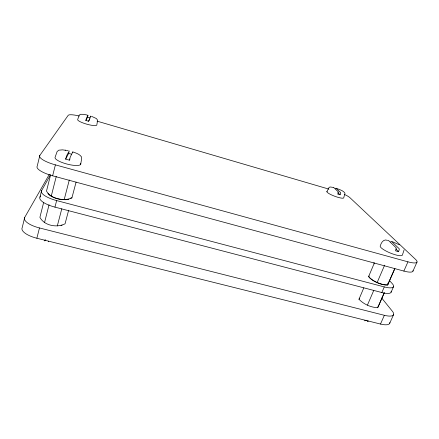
<?xml version="1.0" encoding="UTF-8"?>
<svg xmlns="http://www.w3.org/2000/svg" width="439" height="439" viewBox="0 0 439 439"><rect width="100%" height="100%" fill="white"/><g stroke="black" fill="none" stroke-linecap="round" stroke-linejoin="round"><path stroke-width="0.66" d="M363.788 287.907L358.97 299.261C363.81 304.315 370.725 307.377 377.699 307.739L378.314 306.087M80.705 164.279L81.687 158.408L81.555 156.997C79.629 154.056 75.952 153.052 72.803 151.916L70.322 156.888L69.384 160.175L65.652 159.137L66.591 155.85L69.203 150.906L68.643 153.409L65.652 159.137M97.562 120.571L96.789 125.071A9.96 1.921 15.9 0 1 86.34 124.056A9.96 1.921 15.9 0 1 77.681 119.496L79.218 115.188L80.436 114.294L83.415 114.327L87.251 115.034M44.838 240.259L44.707 240.94L45.299 239.617M48.449 241.165L48.367 241.757M72.66 152.739L72.803 151.916M49.322 174.365L24.705 217.415L22.235 227.534A18.081 6.607 12.4 0 0 36.871 238.24L380.498 324.053A16.276 5.208 24.6 0 0 389.865 322.511M79.256 116.011A13.653 2.601 15.8 0 0 68.182 115.347L39.834 155.417L37.216 166.156A18.614 5.092 14.2 0 0 52.636 175.803L403.869 271.072A16.709 3.984 23 0 0 413.017 270.561M391.165 291.276A16.248 4.549 23.5 0 1 381.837 292.539L54.957 207.131A17.972 5.707 13.7 0 1 39.965 197.111L41.568 190.669L50.556 174.711M90.566 116.725L90.708 116.033L88.618 121.268L85.846 120.462L86.532 118.031L88.003 115.237L87.537 117.224L85.846 120.462M43.691 202.291L39.905 217.349C44.317 225.739 57.026 228.028 65.054 223.808L68.654 210.215M50.512 175.161L46.496 191.119C51.209 199.174 63.748 201.633 71.914 197.874L76.09 182.097M36.871 238.24L39.466 227.951A18.164 6.365 12.7 0 1 24.705 217.415M52.636 175.803L55.396 164.872A18.707 4.813 14.4 0 1 39.834 155.417M44.515 222.644L49.069 204.744M51.27 196.085L56.263 176.451M54.957 207.131L56.647 200.579A18.026 5.553 13.8 0 1 41.568 190.669M57.311 225.915L61.789 208.777M64.209 199.509L69.302 179.99M404.067 249.989L402.376 255.125A11.996 2.689 22.4 0 1 389.975 252.886A11.996 2.689 22.4 0 1 380.267 245.84C381.293 242.564 383.538 238.701 387.533 240.342M333.426 187.766A0.911 0.335 -72.6 0 1 333.816 187.568L338.217 191.821A0.933 0.351 -72.7 0 1 338.184 192.869L337.75 194.098L338.968 194.488L340.082 194.779L340.521 193.555A0.933 0.357 -72.6 0 0 340.549 192.507L336.098 188.238A0.911 0.34 -72.6 0 0 335.533 188.748M388.087 240.786A1.174 0.56 -73.8 0 1 388.696 240.627L396.082 247.772A1.207 0.593 -74 0 1 396.126 249.215L395.528 250.779L397.103 251.278L398.502 251.607L399.1 250.043A1.207 0.598 -74 0 0 399.056 248.6L391.588 241.439A1.174 0.565 -73.8 0 0 390.732 241.971M394.902 268.509L387.588 285.059C380.591 284.708 373.507 281.679 368.546 276.702L374.39 262.939M367.432 305.116L373.759 290.404M377.238 282.321L384.619 265.161M381.837 292.539L384.279 286.925A16.292 4.417 23.3 0 0 392.395 283.803L389.217 280.219M377.699 307.739L384.35 292.489M387.588 285.059L394.765 268.602M384.125 293.219L378.226 306.641M391.1 292.22L393.525 286.7M380.498 324.053L384.355 315.301A16.347 5.01 24.3 0 0 392.455 311.355L381.727 298.065M403.869 271.072L407.946 261.836A16.786 3.764 22.7 0 0 415.552 259.383L349.96 197.715A12.314 2.217 20.5 0 0 344.582 194.493M389.75 323.214L393.591 314.598M412.973 271.11L417.023 262.028M326.852 191.744L329.157 187.299L330.271 186.992L333.212 187.409M69.384 160.175L69.955 159.022M88.618 121.268L89.424 119.644M39.965 197.111L40.618 195.926M359.651 298.251L358.97 299.261M369.106 275.999L368.546 276.702M61.048 225.503L62.08 225.119M70.652 198.104L71.914 197.874M68.193 150.654L62.536 149.853L58.842 150.182L57.13 151.543L55.133 157.178A13.291 3.391 14.7 0 0 68.007 164.318A13.291 3.391 14.7 0 0 80.611 163.346M65.153 150.111L65.449 150.165M68.643 153.409L71.645 154.226M39.466 227.951L384.355 315.301M56.647 200.579L384.279 286.925M87.537 117.224L90.231 118.014M55.396 164.872L407.946 261.836M97.074 121.148L328.899 189.116M336.751 188.452C339.566 189.73 343.254 190.46 344.999 193.22L343.781 197.638A9.027 1.646 20.4 0 1 334.655 196.222A9.027 1.646 20.4 0 1 327.06 191.366M91.438 116.269L96.448 118.579L97.54 120.143M392.422 241.702L399.441 244.852M337.794 192.556L340.082 194.779M395.682 248.869L398.502 251.607M373.792 262.829L374.697 263.855M366.691 320.256L367.481 321.381A1.174 0.554 -78.4 0 0 368.277 321.03M365.374 320.305A1.174 0.549 -78.3 0 1 364.584 320.657M387.818 283.155A10.311 2.793 23.3 0 1 380.097 283.77A10.311 2.793 23.3 0 1 369.045 276.762M68.912 199.174A11.403 3.512 13.8 0 1 57.037 198.472A11.403 3.512 13.8 0 1 47.955 193.314"/></g></svg>
